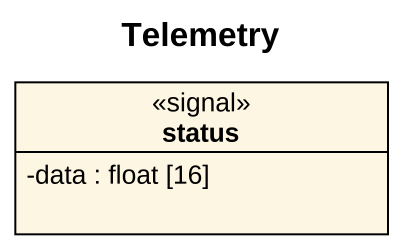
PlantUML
@startuml
title Telemetry
hide circle
hide empty members
skinparam classAttributeIconSize 0
class status <<signal>> {
  -data : float [16]
}
@enduml
